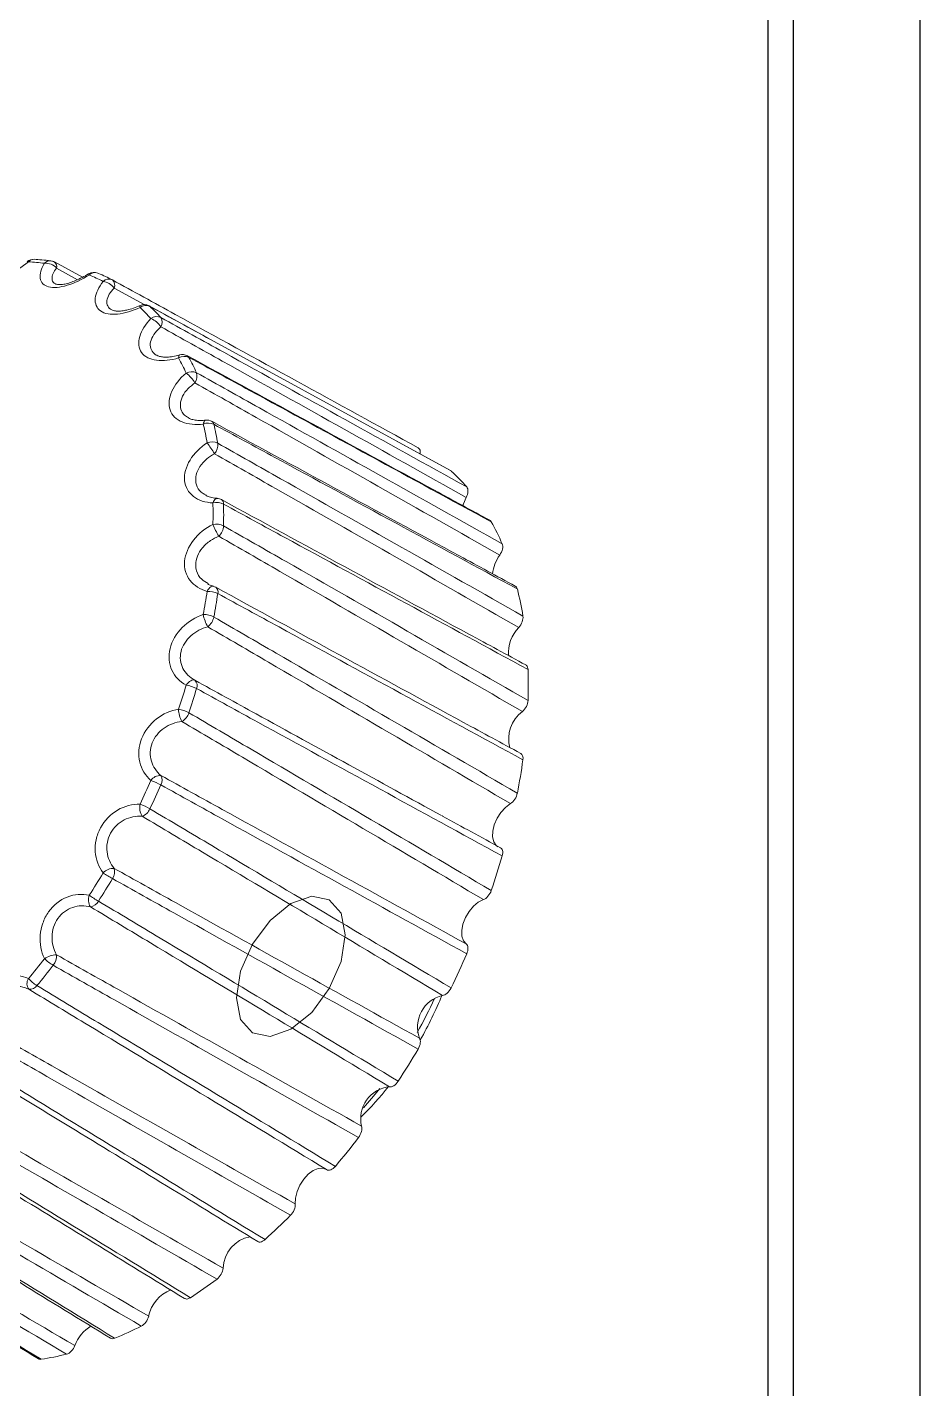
# Model space of a CAD drawing. Header units: millimetres. Extents: x 1 to 148, y 1 to 104.
# Drawn here: x 130.14 to 147.55, y 25.94 to 52.49 of the extents above; entities that cross this region are included whole.
import ezdxf

# ---------------------------------------------------------------- set-up
doc = ezdxf.new("R2010")
doc.units = ezdxf.units.MM
doc.header["$LTSCALE"] = 0.5
doc.layers.add('SLD-0', color=179, linetype='Continuous')

msp = doc.modelspace()

# ---------------------------------------------------------------- linework, layer by layer
at = {"color": 7, "linetype": 'Continuous', "lineweight": 15}
for p, q in [((131.219, 47.615), (130.672, 47.914)), ((131.53, 47.69), (131.517, 47.697)), ((133.684, 46.422), (132.519, 47.059)), ((137.337, 44.423), (133.714, 46.404)), ((138.395, 43.848), (137.31, 44.44)), ((138.394, 43.845), (138.408, 43.838)), ((133.621, 43.374), (133.635, 43.368))]:
    msp.add_line(p, q, dxfattribs=at)
at = {"color": 8, "linetype": 'Continuous', "lineweight": 15}
for p, q in [((131.12, 47.568), (130.712, 47.793)), ((132.419, 47.083), (131.836, 47.405)), ((132.533, 47.049), (132.52, 47.059)), ((138.408, 43.838), (137.337, 44.423))]:
    msp.add_line(p, q, dxfattribs=at)
at = {"color": 8, "linetype": 'Continuous', "lineweight": 15, "flags": 128}
for points in [[(130.164, 47.916), (130.152, 47.923), (130.144, 47.924), (130.141, 47.923)], [(131.351, 47.66), (131.343, 47.672), (131.338, 47.68), (131.336, 47.682), (131.336, 47.682)], [(132.342, 47.026), (132.338, 47.044), (132.338, 47.057), (132.339, 47.064), (132.341, 47.066)], [(133.094, 46.043), (133.096, 46.065), (133.099, 46.082), (133.105, 46.094), (133.113, 46.1), (133.114, 46.101)], [(133.575, 44.753), (133.581, 44.779), (133.59, 44.799), (133.6, 44.815), (133.611, 44.825), (133.623, 44.829)], [(133.763, 43.214), (133.774, 43.241), (133.788, 43.264), (133.802, 43.282), (133.818, 43.295), (133.833, 43.302), (133.847, 43.303)], [(133.65, 41.491), (133.666, 41.519), (133.684, 41.543), (133.703, 41.563), (133.722, 41.578), (133.742, 41.587), (133.76, 41.59), (133.776, 41.588)]]:
    msp.add_lwpolyline(points, dxfattribs=at)
at = {"color": 7, "linetype": 'Continuous', "lineweight": 15, "flags": 128}
for points in [[(138.638, 43.158), (138.65, 43.196), (138.704, 43.322)], [(133.241, 39.661), (133.262, 39.688), (133.284, 39.712), (133.307, 39.732), (133.33, 39.748), (133.353, 39.758), (133.374, 39.763), (133.394, 39.763), (133.412, 39.757)], [(139.323, 36.511), (139.29, 36.535), (139.241, 36.605), (139.218, 36.701), (139.222, 36.816), (139.252, 36.94), (139.306, 37.066), (139.381, 37.181), (139.47, 37.279), (139.567, 37.352)], [(138.704, 34.616), (138.65, 34.678), (138.62, 34.769), (138.617, 34.88), (138.641, 35.003), (138.69, 35.129), (138.76, 35.248), (138.846, 35.351), (138.941, 35.43), (139.039, 35.48)], [(136.701, 31.422), (136.896, 31.646), (137.021, 31.799)], [(135.369, 29.545), (135.373, 29.66), (135.404, 29.785), (135.459, 29.91), (135.534, 30.026), (135.623, 30.123), (135.72, 30.195), (135.817, 30.235), (135.906, 30.242), (135.974, 30.218)]]:
    msp.add_lwpolyline(points, dxfattribs=at)
at = {"color": 7, "linetype": 'Continuous', "lineweight": 0, "flags": 128}
msp.add_lwpolyline([(135.284, 35.403), (134.878, 35.075), (134.534, 34.611), (134.304, 34.081), (134.224, 33.566), (134.304, 33.144), (134.534, 32.879), (134.878, 32.812), (135.284, 32.953), (135.69, 33.281), (136.034, 33.745), (136.264, 34.275), (136.345, 34.79), (136.264, 35.212), (136.034, 35.477), (135.69, 35.544), (135.284, 35.403)], dxfattribs=at)
at = {"color": 7, "linetype": 'Continuous', "lineweight": 15}
for centre, radius, start, end in [((130.265, 47.766), 0.2, 87.1616, 128.2216), ((129.972, 44), 3.921, 82.5926, 87.1883), ((130.505, 47.621), 0.269, 39.6431, 95.9407), ((130.575, 47.738), 0.2, 61.3798, 82.5663), ((131.441, 47.512), 0.2, 67.7644, 121.6376), ((130.112, 44.629), 3.275, 62.59, 67.7722), ((130.277, 44.623), 3.314, 62.59, 67.7722), ((131.732, 47.418), 0.163, 64.3781, 133.6371), ((131.572, 47.21), 0.329, 36.3932, 81.6192), ((131.715, 47.463), 0.134, 334.7167, 49.4126), ((132.424, 46.883), 0.2, 61.334, 114.3627), ((132.456, 46.884), 0.182, 64.9225, 128.7095), ((129.968, 44.468), 3.489, 42.1716, 47.1389), ((130.131, 44.461), 3.531, 42.1716, 47.1389), ((132.668, 46.66), 0.189, 64.9976, 126.9555), ((132.372, 46.393), 0.456, 34.1234, 66.3869), ((132.591, 46.739), 0.182, 330.3359, 30.3441), ((133.205, 45.862), 0.212, 64.9599, 121.3902), ((129.071, 43.863), 4.576, 24.3059, 28.4519), ((133.17, 45.909), 0.2, 61.4393, 106.1348), ((129.223, 43.848), 4.631, 24.3059, 28.4519), ((133.35, 45.554), 0.221, 64.8727, 119.4157), ((132.741, 45.127), 0.797, 32.6098, 51.0518), ((133.214, 45.69), 0.238, 325.9684, 15.7026), ((133.673, 44.524), 0.25, 64.4408, 113.1638), ((127.22, 43.254), 6.53, 10.0022, 13.273), ((133.646, 44.63), 0.2, 61.4812, 96.718), ((127.35, 43.232), 6.608, 10.0022, 13.273), ((133.744, 44.144), 0.261, 64.2508, 110.9499), ((131.202, 42.585), 3.041, 31.541, 36.3842), ((133.568, 44.357), 0.29, 321.05, 4.4381), ((136.017, 41.168), 3.584, 41.1611, 48.1494), ((133.833, 43.104), 0.2, 61.4583, 85.9769), ((133.836, 42.919), 0.304, 63.5926, 103.959), ((124.583, 43.005), 9.183, 358.6971, 1.3029), ((124.681, 42.98), 9.292, 358.6971, 1.3029), ((133.827, 42.481), 0.322, 63.3522, 101.4926), ((135.493, 43.525), 1.878, 202.8582, 210.7222), ((133.649, 42.794), 0.324, 315.3866, 355.5231), ((135.096, 40.547), 4.699, 23.4622, 29.2956), ((139.994, 41.744), 0.781, 144.3855, 173.6081), ((121.658, 43.254), 12.121, 349.4704, 351.6359), ((133.676, 41.098), 0.394, 62.6102, 93.7479), ((133.721, 41.396), 0.2, 61.3723, 74.0032), ((121.722, 43.232), 12.266, 349.4704, 351.6359), ((133.195, 39.922), 6.705, 9.3364, 13.9388), ((134.314, 41.177), 0.752, 190.58, 210.1623), ((133.583, 40.612), 0.428, 62.3612, 91.035), ((133.456, 41.058), 0.332, 308.7675, 348.2187), ((140.258, 40.279), 0.732, 136.1503, 183.1445), ((130.488, 39.666), 9.428, 358.1666, 1.8334), ((119.105, 43.863), 14.748, 341.5465, 343.4465), ((133.166, 39.082), 0.584, 61.6365, 82.5995), ((119.138, 43.848), 14.924, 341.5465, 343.4465), ((133.32, 39.655), 0.137, 334.4048, 48.023), ((133.568, 39.189), 0.474, 179.3684, 210.0455), ((132.974, 38.536), 0.669, 61.4035, 79.6783), ((132.998, 39.22), 0.312, 300.8339, 342.0494), ((140.208, 38.609), 0.675, 127.153, 194.5206), ((127.486, 39.922), 12.444, 349.0296, 352.0768), ((117.509, 44.468), 16.455, 334.3419, 336.1081), ((117.523, 44.46), 16.652, 334.3419, 336.1081), ((132.734, 37.685), 0.215, 85.9528, 146.5959), ((132.151, 36.649), 1.222, 60.7381, 70.7217), ((132.587, 37.809), 0.186, 330.0609, 29.2636), ((132.673, 37.278), 0.338, 168.867, 210.6841), ((131.693, 35.763), 1.708, 60.5243, 67.6676), ((132.287, 37.356), 0.269, 291.0042, 336.731), ((124.864, 40.547), 15.141, 341.1598, 343.8333), ((117.182, 44.627), 16.82, 327.3965, 329.1371), ((117.192, 44.622), 17.021, 327.3965, 329.1371), ((131.829, 35.799), 0.29, 88.59, 136.2568), ((136.065, 43.243), 8.499, 238.4641, 239.8989), ((131.603, 36.027), 0.242, 325.6672, 14.8774), ((131.584, 35.474), 0.25, 158.6099, 212.5132), ((132.959, 37.894), 2.831, 235.3817, 239.69), ((131.342, 35.551), 0.214, 278.4087, 332.0842), ((118.048, 43.998), 15.748, 320.2961, 322.1148), ((130.71, 34.006), 0.397, 89.7595, 125.9414), ((131.138, 35.018), 0.955, 226.2625, 239.0501), ((130.42, 34.384), 0.292, 320.7051, 3.7946), ((123.227, 41.168), 16.893, 333.9824, 336.4676), ((118.069, 43.985), 15.937, 320.2961, 322.1148), ((130.321, 33.84), 0.185, 148.0345, 216.1426), ((130.736, 34.476), 0.785, 223.2632, 238.8276), ((130.194, 33.89), 0.16, 261.9434, 327.8284), ((130.626, 36.869), 8.161, 330.8076, 336.0365), ((138.392, 32.993), 0.637, 103.7351, 199.7313), ((131.538, 36.346), 7.231, 330.1461, 337.8379), ((122.89, 41.332), 17.267, 327.0422, 329.4914), ((137.268, 31.212), 0.622, 95.6846, 193.8652), ((132.118, 35.872), 6.483, 314.3592, 321.4742), ((123.78, 40.686), 16.168, 319.9259, 322.485), ((125.464, 39.127), 13.871, 312.189, 315.0233), ((134.599, 28.278), 0.635, 99.8241, 178.7503), ((127.325, 36.855), 10.932, 303.2794, 306.6014), ((133.185, 27.225), 0.688, 110.5728, 168.9621), ((131.777, 26.521), 0.754, 121.2604, 159.7061), ((128.792, 34.315), 7.995, 292.4627, 296.5554), ((129.554, 32.043), 5.594, 278.8281, 284.0211)]:
    msp.add_arc(centre, radius, start, end, dxfattribs=at)
at = {"color": 8, "linetype": 'Continuous', "lineweight": 15}
for centre, radius, start, end in [((130.271, 47.826), 0.14, 88.6419, 139.658), ((130.587, 47.791), 0.146, 84.3601, 138.2755), ((130.606, 47.824), 0.11, 343.2392, 54.2212), ((131.463, 47.548), 0.159, 70.201, 134.9363), ((133.229, 46.02), 0.074, 27.7098, 60.9062), ((133.698, 44.733), 0.0845, 10.666, 59.0044), ((133.874, 43.198), 0.0974, 355.7623, 56.4644), ((133.751, 41.481), 0.112, 342.6172, 53.8691)]:
    msp.add_arc(centre, radius, start, end, dxfattribs=at)
at = {"color": 7, "linetype": 'Continuous', "lineweight": 15}
for points, knots in [([(130.164, 47.916), (130.036, 47.815), (129.896, 47.723), (129.687, 47.619), (129.62, 47.592), (129.491, 47.55), (129.43, 47.538), (129.271, 47.528), (129.195, 47.558), (129.128, 47.675), (129.135, 47.758), (129.178, 47.854)], [0, 0, 0, 0, 0.25, 0.25, 0.375, 0.375, 0.5, 0.5, 0.75, 0.75, 1, 1, 1, 1]), ([(130.601, 47.937), (130.542, 47.944), (130.435, 47.956), (130.325, 47.963), (130.274, 47.966)], [0, 0, 0, 0, 0.543364, 1, 1, 1, 1]), ([(131.351, 47.66), (131.21, 47.573), (131.062, 47.502), (130.851, 47.438), (130.785, 47.424), (130.661, 47.413), (130.605, 47.417), (130.464, 47.453), (130.407, 47.514), (130.382, 47.68), (130.412, 47.782), (130.477, 47.888)], [0, 0, 0, 0, 0.25, 0.25, 0.375, 0.375, 0.5, 0.5, 0.75, 0.75, 1, 1, 1, 1]), ([(131.336, 47.682), (131.295, 47.658), (131.212, 47.609), (131.09, 47.552), (130.974, 47.509), (130.875, 47.483), (130.791, 47.472), (130.73, 47.474), (130.698, 47.483), (130.695, 47.485), (130.693, 47.486)], [0, 0, 0, 0, 0.148149, 0.301017, 0.432833, 0.569817, 0.688566, 0.811158, 0.931808, 1, 1, 1, 1]), ([(132.342, 47.026), (132.193, 46.958), (132.042, 46.912), (131.836, 46.892), (131.773, 46.893), (131.66, 46.913), (131.61, 46.933), (131.494, 47.015), (131.458, 47.102), (131.479, 47.309), (131.533, 47.424), (131.62, 47.536)], [0, 0, 0, 0, 0.25, 0.25, 0.375, 0.375, 0.5, 0.5, 0.75, 0.75, 1, 1, 1, 1]), ([(131.802, 47.565), (132.211, 47.34), (132.619, 47.116), (133.028, 46.892), (134.607, 46.025), (136.187, 45.158), (137.767, 44.29)], [0, 0, 0, 0, 0.001698265, 0.001698265, 0.001698265, 0.008261167, 0.008261167, 0.008261167, 0.008261167]), ([(132.341, 47.066), (132.298, 47.048), (132.211, 47.011), (132.091, 46.976), (131.983, 46.957), (131.893, 46.954), (131.827, 46.963), (131.794, 46.975), (131.788, 46.979), (131.788, 46.979)], [0, 0, 0, 0, 0.183424, 0.365569, 0.521084, 0.681838, 0.840504, 0.99201, 1, 1, 1, 1]), ([(133.094, 46.043), (132.941, 45.998), (132.792, 45.98), (132.599, 46.005), (132.542, 46.022), (132.443, 46.073), (132.402, 46.108), (132.315, 46.231), (132.303, 46.342), (132.371, 46.578), (132.448, 46.7), (132.554, 46.811)], [0, 0, 0, 0, 0.25, 0.25, 0.375, 0.375, 0.5, 0.5, 0.75, 0.75, 1, 1, 1, 1]), ([(132.748, 46.831), (133.157, 46.605), (133.566, 46.379), (133.975, 46.153), (135.554, 45.278), (137.134, 44.403), (138.715, 43.527)], [0, 0, 0, 0, 0.001698265, 0.001698265, 0.001698265, 0.008261167, 0.008261167, 0.008261167, 0.008261167]), ([(138.704, 43.322), (137.118, 44.21), (135.532, 45.097), (133.945, 45.982), (133.547, 46.204), (133.148, 46.427), (132.749, 46.649)], [0, 0, 0, 0, 0.006601581, 0.006601581, 0.006601581, 0.00826084, 0.00826084, 0.00826084, 0.00826084]), ([(133.114, 46.101), (133.07, 46.09), (132.984, 46.068), (132.871, 46.057), (132.776, 46.06), (132.707, 46.075), (132.68, 46.089), (132.668, 46.095)], [0, 0, 0, 0, 0.23166, 0.455216, 0.64754, 0.845873, 1, 1, 1, 1]), ([(139.165, 42.876), (138.806, 43.071), (136.841, 44.138), (134.873, 45.209), (133.265, 46.085)], [0, 0, 0, 0, 0.182783, 1, 1, 1, 1]), ([(139.194, 42.846), (137.623, 43.7), (136.052, 44.554), (134.48, 45.409), (134.085, 45.624), (133.69, 45.839), (133.295, 46.054)], [0, 0, 0, 0, 0.00660185, 0.00660185, 0.00660185, 0.008261165, 0.008261165, 0.008261165, 0.008261165]), ([(133.575, 44.753), (133.422, 44.735), (133.279, 44.747), (133.106, 44.817), (133.057, 44.848), (132.976, 44.929), (132.946, 44.977), (132.892, 45.137), (132.905, 45.265), (133.019, 45.52), (133.118, 45.642), (133.241, 45.746)], [0, 0, 0, 0, 0.25, 0.25, 0.375, 0.375, 0.5, 0.5, 0.75, 0.75, 1, 1, 1, 1]), ([(133.444, 45.754), (133.852, 45.526), (134.261, 45.297), (134.669, 45.069), (136.248, 44.186), (137.827, 43.303), (139.406, 42.418)], [0, 0, 0, 0, 0.001698265, 0.001698265, 0.001698265, 0.008261167, 0.008261167, 0.008261167, 0.008261167]), ([(139.359, 42.198), (137.775, 43.095), (136.191, 43.99), (134.606, 44.883), (134.208, 45.108), (133.81, 45.332), (133.412, 45.556)], [0, 0, 0, 0, 0.006601581, 0.006601581, 0.006601581, 0.00826084, 0.00826084, 0.00826084, 0.00826084]), ([(133.624, 44.831), (133.591, 44.827), (133.517, 44.819), (133.417, 44.828), (133.335, 44.847), (133.301, 44.866), (133.287, 44.874)], [0, 0, 0, 0, 0.2325195, 0.5255223, 0.8079387, 1, 1, 1, 1]), ([(139.663, 41.593), (139.301, 41.789), (137.328, 42.857), (135.354, 43.93), (133.741, 44.807)], [0, 0, 0, 0, 0.183555, 1, 1, 1, 1]), ([(139.702, 41.537), (138.126, 42.391), (136.548, 43.247), (134.971, 44.103), (134.574, 44.318), (134.178, 44.534), (133.781, 44.749)], [0, 0, 0, 0, 0.00660185, 0.00660185, 0.00660185, 0.008261165, 0.008261165, 0.008261165, 0.008261165]), ([(133.763, 43.214), (133.616, 43.224), (133.485, 43.265), (133.335, 43.38), (133.295, 43.425), (133.236, 43.53), (133.217, 43.59), (133.199, 43.78), (133.237, 43.92), (133.396, 44.181), (133.513, 44.297), (133.65, 44.388)], [0, 0, 0, 0, 0.25, 0.25, 0.375, 0.375, 0.5, 0.5, 0.75, 0.75, 1, 1, 1, 1]), ([(133.857, 44.38), (134.265, 44.149), (134.673, 43.918), (135.081, 43.688), (136.658, 42.796), (138.234, 41.903), (139.811, 41.009)], [0, 0, 0, 0, 0.001698265, 0.001698265, 0.001698265, 0.008261167, 0.008261167, 0.008261167, 0.008261167]), ([(139.73, 40.786), (138.15, 41.691), (136.568, 42.594), (134.987, 43.496), (134.589, 43.722), (134.191, 43.949), (133.794, 44.175)], [0, 0, 0, 0, 0.006601581, 0.006601581, 0.006601581, 0.00826084, 0.00826084, 0.00826084, 0.00826084]), ([(137.767, 44.29), (137.777, 44.282), (137.798, 44.266), (137.812, 44.222), (137.809, 44.185), (137.807, 44.169)], [0, 0, 0, 0, 0.347797, 0.695596, 1, 1, 1, 1]), ([(133.847, 43.305), (133.84, 43.305), (133.792, 43.305), (133.718, 43.324), (133.647, 43.347), (133.623, 43.365), (133.619, 43.368)], [0, 0, 0, 0, 0.0726583, 0.5081652, 0.9282002, 1, 1, 1, 1]), ([(139.868, 40.055), (139.497, 40.256), (137.517, 41.327), (135.537, 42.405), (133.928, 43.28)], [0, 0, 0, 0, 0.187563, 1, 1, 1, 1]), ([(138.715, 43.527), (138.732, 43.507), (138.741, 43.476), (138.737, 43.402), (138.724, 43.361), (138.704, 43.322)], [0, 0, 0, 0, 0.5, 0.5, 1, 1, 1, 1]), ([(139.911, 39.967), (138.329, 40.824), (136.747, 41.683), (135.165, 42.542), (134.767, 42.759), (134.369, 42.975), (133.971, 43.191)], [0, 0, 0, 0, 0.00660185, 0.00660185, 0.00660185, 0.008261165, 0.008261165, 0.008261165, 0.008261165]), ([(133.65, 41.491), (133.513, 41.53), (133.396, 41.602), (133.278, 41.755), (133.248, 41.812), (133.212, 41.939), (133.205, 42.008), (133.223, 42.218), (133.285, 42.364), (133.484, 42.618), (133.616, 42.722), (133.763, 42.796)], [0, 0, 0, 0, 0.25, 0.25, 0.375, 0.375, 0.5, 0.5, 0.75, 0.75, 1, 1, 1, 1]), ([(133.971, 42.768), (134.378, 42.535), (134.785, 42.303), (135.193, 42.07), (136.766, 41.169), (138.338, 40.267), (139.911, 39.364)], [0, 0, 0, 0, 0.001698265, 0.001698265, 0.001698265, 0.008261167, 0.008261167, 0.008261167, 0.008261167]), ([(139.164, 42.874), (139.166, 42.874), (139.179, 42.87), (139.187, 42.857), (139.194, 42.846)], [0, 0, 0, 0, 0.135604, 1, 1, 1, 1]), ([(139.8, 39.147), (138.224, 40.06), (136.647, 40.971), (135.069, 41.881), (134.672, 42.109), (134.276, 42.338), (133.879, 42.566)], [0, 0, 0, 0, 0.006601581, 0.006601581, 0.006601581, 0.00826084, 0.00826084, 0.00826084, 0.00826084]), ([(139.406, 42.418), (139.418, 42.391), (139.42, 42.355), (139.403, 42.276), (139.384, 42.234), (139.359, 42.198)], [0, 0, 0, 0, 0.5, 0.5, 1, 1, 1, 1]), ([(133.777, 41.589), (133.746, 41.598), (133.705, 41.609), (133.675, 41.63), (133.667, 41.635)], [0, 0, 0, 0, 0.743795, 1, 1, 1, 1]), ([(139.77, 38.329), (139.398, 38.531), (137.414, 39.607), (135.429, 40.691), (133.817, 41.572)], [0, 0, 0, 0, 0.187289, 1, 1, 1, 1]), ([(139.811, 38.206), (138.225, 39.068), (136.639, 39.931), (135.053, 40.796), (134.654, 41.013), (134.256, 41.23), (133.857, 41.448)], [0, 0, 0, 0, 0.00660185, 0.00660185, 0.00660185, 0.008261165, 0.008261165, 0.008261165, 0.008261165]), ([(139.662, 41.59), (139.671, 41.585), (139.69, 41.575), (139.698, 41.55), (139.702, 41.537)], [0, 0, 0, 0, 0.4598992, 1, 1, 1, 1]), ([(133.241, 39.661), (133.118, 39.728), (133.019, 39.829), (132.905, 40.077), (132.892, 40.227), (132.964, 40.523), (133.049, 40.668), (133.28, 40.901), (133.422, 40.988), (133.575, 41.039)], [0, 0, 0, 0, 0.25, 0.25, 0.5, 0.5, 0.75, 0.75, 1, 1, 1, 1]), ([(133.781, 40.99), (134.187, 40.755), (134.593, 40.52), (134.999, 40.285), (136.567, 39.376), (138.135, 38.466), (139.702, 37.554)], [0, 0, 0, 0, 0.001698265, 0.001698265, 0.001698265, 0.008261167, 0.008261167, 0.008261167, 0.008261167]), ([(139.811, 41.009), (139.816, 40.977), (139.811, 40.937), (139.782, 40.857), (139.759, 40.818), (139.73, 40.786)], [0, 0, 0, 0, 0.5, 0.5, 1, 1, 1, 1]), ([(133.664, 40.799), (133.544, 40.768), (133.427, 40.709), (133.239, 40.542), (133.169, 40.433), (133.113, 40.203), (133.128, 40.086), (133.228, 39.891), (133.312, 39.812), (133.412, 39.757)], [0, 0, 0, 0, 0.25, 0.25, 0.5, 0.5, 0.75, 0.75, 1, 1, 1, 1]), ([(139.567, 37.352), (137.996, 38.272), (136.423, 39.191), (134.85, 40.108), (134.455, 40.339), (134.059, 40.569), (133.664, 40.799)], [0, 0, 0, 0, 0.006601581, 0.006601581, 0.006601581, 0.00826084, 0.00826084, 0.00826084, 0.00826084]), ([(139.866, 40.052), (139.871, 40.05), (139.888, 40.044), (139.905, 40.014), (139.909, 39.982), (139.911, 39.967)], [0, 0, 0, 0, 0.167261, 0.605748, 1, 1, 1, 1]), ([(133.412, 39.757), (133.81, 39.538), (135.414, 38.657), (137.018, 37.779), (138.223, 37.118)], [0, 0, 0, 0, 0.248288, 1, 1, 1, 1]), ([(139.406, 36.331), (137.818, 37.199), (136.229, 38.068), (134.641, 38.939), (134.242, 39.158), (133.843, 39.377), (133.444, 39.596)], [0, 0, 0, 0, 0.00660185, 0.00660185, 0.00660185, 0.008261165, 0.008261165, 0.008261165, 0.008261165]), ([(139.911, 39.364), (139.91, 39.327), (139.898, 39.286), (139.858, 39.208), (139.831, 39.172), (139.8, 39.147)], [0, 0, 0, 0, 0.5, 0.5, 1, 1, 1, 1]), ([(132.554, 37.803), (132.448, 37.897), (132.371, 38.02), (132.32, 38.234), (132.314, 38.308), (132.326, 38.462), (132.344, 38.54), (132.431, 38.764), (132.534, 38.901), (132.791, 39.104), (132.941, 39.169), (133.094, 39.195)], [0, 0, 0, 0, 0.25, 0.25, 0.375, 0.375, 0.5, 0.5, 0.75, 0.75, 1, 1, 1, 1]), ([(133.295, 39.124), (133.699, 38.887), (134.103, 38.649), (134.508, 38.412), (136.07, 37.495), (137.633, 36.577), (139.194, 35.657)], [0, 0, 0, 0, 0.001698265, 0.001698265, 0.001698265, 0.008261167, 0.008261167, 0.008261167, 0.008261167]), ([(133.158, 38.952), (133.036, 38.939), (132.915, 38.897), (132.707, 38.752), (132.623, 38.649), (132.556, 38.476), (132.544, 38.415), (132.539, 38.295), (132.546, 38.237), (132.595, 38.07), (132.662, 37.974), (132.749, 37.9)], [0, 0, 0, 0, 0.25, 0.25, 0.5, 0.5, 0.625, 0.625, 0.75, 0.75, 1, 1, 1, 1]), ([(139.039, 35.48), (137.474, 36.406), (135.907, 37.332), (134.34, 38.256), (133.946, 38.488), (133.552, 38.72), (133.158, 38.952)], [0, 0, 0, 0, 0.006601581, 0.006601581, 0.006601581, 0.00826084, 0.00826084, 0.00826084, 0.00826084]), ([(138.715, 34.423), (137.125, 35.298), (135.535, 36.175), (133.946, 37.053), (133.547, 37.274), (133.148, 37.495), (132.748, 37.716)], [0, 0, 0, 0, 0.00660185, 0.00660185, 0.00660185, 0.008261165, 0.008261165, 0.008261165, 0.008261165]), ([(132.749, 37.9), (133.148, 37.679), (133.547, 37.459), (133.945, 37.239), (135.532, 36.363), (137.118, 35.488), (138.704, 34.616)], [0, 0, 0, 0, 0.00165926, 0.00165926, 0.00165926, 0.008260843, 0.008260843, 0.008260843, 0.008260843]), ([(139.702, 37.554), (139.695, 37.514), (139.677, 37.473), (139.628, 37.4), (139.598, 37.37), (139.567, 37.352)], [0, 0, 0, 0, 0.5, 0.5, 1, 1, 1, 1]), ([(131.62, 35.999), (131.533, 36.117), (131.479, 36.259), (131.463, 36.492), (131.469, 36.57), (131.503, 36.727), (131.532, 36.806), (131.649, 37.022), (131.767, 37.144), (132.041, 37.306), (132.193, 37.345), (132.342, 37.343)], [0, 0, 0, 0, 0.25, 0.25, 0.375, 0.375, 0.5, 0.5, 0.75, 0.75, 1, 1, 1, 1]), ([(132.533, 37.25), (132.936, 37.011), (133.339, 36.772), (133.742, 36.533), (135.298, 35.609), (136.853, 34.684), (138.408, 33.758)], [0, 0, 0, 0, 0.001698265, 0.001698265, 0.001698265, 0.008261167, 0.008261167, 0.008261167, 0.008261167]), ([(132.383, 37.105), (132.264, 37.112), (132.142, 37.09), (131.921, 36.976), (131.826, 36.885), (131.736, 36.717), (131.715, 36.656), (131.692, 36.533), (131.691, 36.472), (131.713, 36.291), (131.763, 36.18), (131.836, 36.089)], [0, 0, 0, 0, 0.25, 0.25, 0.5, 0.5, 0.625, 0.625, 0.75, 0.75, 1, 1, 1, 1]), ([(138.24, 33.612), (136.682, 34.544), (135.122, 35.475), (133.56, 36.404), (133.168, 36.638), (132.775, 36.872), (132.383, 37.105)], [0, 0, 0, 0, 0.006601581, 0.006601581, 0.006601581, 0.00826084, 0.00826084, 0.00826084, 0.00826084]), ([(139.374, 36.491), (138.997, 36.696), (138.617, 36.903), (138.238, 37.111), (138.234, 37.113)], [0, 0, 0, 0, 0.991284, 1, 1, 1, 1]), ([(139.359, 36.496), (139.384, 36.489), (139.403, 36.469), (139.42, 36.409), (139.418, 36.371), (139.406, 36.331)], [0, 0, 0, 0, 0.5, 0.5, 1, 1, 1, 1]), ([(137.767, 32.566), (136.177, 33.449), (134.588, 34.335), (133, 35.221), (132.601, 35.444), (132.201, 35.667), (131.802, 35.89)], [0, 0, 0, 0, 0.00660185, 0.00660185, 0.00660185, 0.008261165, 0.008261165, 0.008261165, 0.008261165]), ([(131.836, 36.089), (132.235, 35.867), (132.634, 35.644), (133.032, 35.422), (134.619, 34.539), (136.205, 33.657), (137.792, 32.778)], [0, 0, 0, 0, 0.00165926, 0.00165926, 0.00165926, 0.008260843, 0.008260843, 0.008260843, 0.008260843]), ([(130.477, 34.328), (130.412, 34.465), (130.382, 34.622), (130.4, 34.864), (130.417, 34.943), (130.472, 35.098), (130.511, 35.173), (130.651, 35.372), (130.78, 35.474), (131.062, 35.586), (131.21, 35.596), (131.351, 35.565)], [0, 0, 0, 0, 0.25, 0.25, 0.375, 0.375, 0.5, 0.5, 0.75, 0.75, 1, 1, 1, 1]), ([(139.194, 35.657), (139.18, 35.617), (139.157, 35.577), (139.101, 35.513), (139.069, 35.49), (139.039, 35.48)], [0, 0, 0, 0, 0.5, 0.5, 1, 1, 1, 1]), ([(131.373, 35.339), (131.26, 35.367), (131.141, 35.366), (130.914, 35.29), (130.811, 35.214), (130.703, 35.061), (130.674, 35.002), (130.635, 34.881), (130.625, 34.819), (130.622, 34.63), (130.655, 34.509), (130.712, 34.403)], [0, 0, 0, 0, 0.25, 0.25, 0.5, 0.5, 0.625, 0.625, 0.75, 0.75, 1, 1, 1, 1]), ([(137.206, 31.831), (135.654, 32.766), (134.1, 33.701), (132.545, 34.635), (132.155, 34.87), (131.764, 35.105), (131.373, 35.339)], [0, 0, 0, 0, 0.006601581, 0.006601581, 0.006601581, 0.00826084, 0.00826084, 0.00826084, 0.00826084]), ([(131.53, 35.451), (131.931, 35.21), (132.332, 34.97), (132.733, 34.729), (134.283, 33.8), (135.831, 32.87), (137.379, 31.938)], [0, 0, 0, 0, 0.001698265, 0.001698265, 0.001698265, 0.008261167, 0.008261167, 0.008261167, 0.008261167]), ([(138.704, 34.616), (138.724, 34.6), (138.737, 34.573), (138.741, 34.504), (138.732, 34.463), (138.715, 34.423)], [0, 0, 0, 0, 0.5, 0.5, 1, 1, 1, 1]), ([(130.712, 34.403), (131.11, 34.179), (131.509, 33.955), (131.907, 33.731), (133.492, 32.84), (135.078, 31.95), (136.664, 31.063)], [0, 0, 0, 0, 0.00165926, 0.00165926, 0.00165926, 0.008260843, 0.008260843, 0.008260843, 0.008260843]), ([(129.178, 32.862), (129.135, 33.014), (129.128, 33.179), (129.178, 33.421), (129.204, 33.498), (129.277, 33.644), (129.323, 33.712), (129.482, 33.885), (129.616, 33.962), (129.896, 34.018), (130.036, 33.998), (130.164, 33.938)], [0, 0, 0, 0, 0.25, 0.25, 0.375, 0.375, 0.5, 0.5, 0.75, 0.75, 1, 1, 1, 1]), ([(136.604, 30.841), (135.016, 31.733), (133.429, 32.628), (131.842, 33.523), (131.444, 33.748), (131.045, 33.974), (130.646, 34.199)], [0, 0, 0, 0, 0.00660185, 0.00660185, 0.00660185, 0.008261165, 0.008261165, 0.008261165, 0.008261165]), ([(130.172, 33.731), (130.068, 33.78), (129.955, 33.802), (129.731, 33.768), (129.623, 33.712), (129.501, 33.578), (129.466, 33.525), (129.414, 33.41), (129.397, 33.35), (129.369, 33.161), (129.384, 33.033), (129.426, 32.917)], [0, 0, 0, 0, 0.25, 0.25, 0.5, 0.5, 0.625, 0.625, 0.75, 0.75, 1, 1, 1, 1]), ([(135.981, 30.214), (134.436, 31.151), (132.888, 32.089), (131.34, 33.025), (130.95, 33.261), (130.561, 33.496), (130.172, 33.731)], [0, 0, 0, 0, 0.006601581, 0.006601581, 0.006601581, 0.00826084, 0.00826084, 0.00826084, 0.00826084]), ([(130.33, 33.804), (130.729, 33.563), (131.128, 33.322), (131.527, 33.08), (133.07, 32.147), (134.611, 31.213), (136.152, 30.278)], [0, 0, 0, 0, 0.001698265, 0.001698265, 0.001698265, 0.008261167, 0.008261167, 0.008261167, 0.008261167]), ([(138.408, 33.758), (138.389, 33.718), (138.362, 33.682), (138.301, 33.63), (138.269, 33.614), (138.24, 33.612)], [0, 0, 0, 0, 0.5, 0.5, 1, 1, 1, 1]), ([(135.277, 29.323), (133.692, 30.225), (132.108, 31.129), (130.525, 32.033), (130.127, 32.26), (129.729, 32.488), (129.332, 32.715)], [0, 0, 0, 0, 0.00660185, 0.00660185, 0.00660185, 0.008261165, 0.008261165, 0.008261165, 0.008261165]), ([(129.426, 32.917), (129.823, 32.691), (130.221, 32.464), (130.619, 32.238), (132.201, 31.339), (133.785, 30.441), (135.369, 29.545)], [0, 0, 0, 0, 0.00165926, 0.00165926, 0.00165926, 0.008260843, 0.008260843, 0.008260843, 0.008260843]), ([(137.792, 32.778), (137.807, 32.755), (137.813, 32.722), (137.804, 32.646), (137.79, 32.604), (137.767, 32.566)], [0, 0, 0, 0, 0.5, 0.5, 1, 1, 1, 1]), ([(128.983, 32.384), (129.381, 32.142), (129.779, 31.9), (130.176, 31.658), (131.712, 30.723), (133.247, 29.787), (134.78, 28.85)], [0, 0, 0, 0, 0.001698265, 0.001698265, 0.001698265, 0.008261167, 0.008261167, 0.008261167, 0.008261167]), ([(129.003, 32.246), (129.696, 31.825), (131.577, 30.682), (133.453, 29.535), (134.638, 28.811)], [0, 0, 0, 0, 0.368493, 1, 1, 1, 1]), ([(137.379, 31.938), (137.355, 31.901), (137.325, 31.87), (137.263, 31.832), (137.232, 31.824), (137.206, 31.831)], [0, 0, 0, 0, 0.5, 0.5, 1, 1, 1, 1]), ([(128.033, 31.695), (128.43, 31.466), (128.827, 31.238), (129.224, 31.01), (130.803, 30.102), (132.383, 29.196), (133.964, 28.292)], [0, 0, 0, 0, 0.00165926, 0.00165926, 0.00165926, 0.008260843, 0.008260843, 0.008260843, 0.008260843]), ([(133.843, 28.079), (132.263, 28.99), (130.683, 29.903), (129.105, 30.816), (128.708, 31.045), (128.311, 31.275), (127.915, 31.504)], [0, 0, 0, 0, 0.00660185, 0.00660185, 0.00660185, 0.008261165, 0.008261165, 0.008261165, 0.008261165]), ([(127.438, 31.234), (128.181, 30.781), (130.108, 29.604), (132.03, 28.425), (133.211, 27.7)], [0, 0, 0, 0, 0.385646, 1, 1, 1, 1]), ([(127.551, 31.25), (127.947, 31.008), (128.343, 30.766), (128.739, 30.524), (130.268, 29.589), (131.797, 28.653), (133.324, 27.716)], [0, 0, 0, 0, 0.001698265, 0.001698265, 0.001698265, 0.008261167, 0.008261167, 0.008261167, 0.008261167]), ([(136.664, 31.063), (136.673, 31.033), (136.672, 30.996), (136.651, 30.916), (136.631, 30.875), (136.604, 30.841)], [0, 0, 0, 0, 0.5, 0.5, 1, 1, 1, 1]), ([(132.366, 27.163), (130.791, 28.083), (129.217, 29.004), (127.644, 29.925), (127.249, 30.156), (126.854, 30.388), (126.458, 30.62)], [0, 0, 0, 0, 0.00660185, 0.00660185, 0.00660185, 0.008261165, 0.008261165, 0.008261165, 0.008261165]), ([(126.596, 30.79), (126.992, 30.559), (127.387, 30.329), (127.783, 30.099), (129.358, 29.184), (130.933, 28.27), (132.51, 27.357)], [0, 0, 0, 0, 0.00165926, 0.00165926, 0.00165926, 0.008260843, 0.008260843, 0.008260843, 0.008260843]), ([(126.011, 30.454), (126.752, 30), (128.672, 28.825), (130.588, 27.649), (131.763, 26.927)], [0, 0, 0, 0, 0.386308, 1, 1, 1, 1]), ([(126.094, 30.454), (126.489, 30.212), (126.883, 29.97), (127.278, 29.729), (128.802, 28.795), (130.325, 27.861), (131.846, 26.926)], [0, 0, 0, 0, 0.001698265, 0.001698265, 0.001698265, 0.008261167, 0.008261167, 0.008261167, 0.008261167]), ([(136.152, 30.278), (136.124, 30.245), (136.092, 30.221), (136.031, 30.198), (136.003, 30.199), (135.981, 30.214)], [0, 0, 0, 0, 0.5, 0.5, 1, 1, 1, 1]), ([(124.623, 30.038), (125.363, 29.585), (127.277, 28.414), (129.187, 27.243), (130.358, 26.524)], [0, 0, 0, 0, 0.386642, 1, 1, 1, 1]), ([(124.678, 30.029), (125.071, 29.788), (125.464, 29.547), (125.858, 29.306), (127.377, 28.376), (128.896, 27.446), (130.413, 26.515)], [0, 0, 0, 0, 0.001698265, 0.001698265, 0.001698265, 0.008261167, 0.008261167, 0.008261167, 0.008261167]), ([(130.91, 26.616), (129.341, 27.543), (127.773, 28.471), (126.207, 29.399), (125.813, 29.632), (125.419, 29.866), (125.026, 30.099)], [0, 0, 0, 0, 0.00660185, 0.00660185, 0.00660185, 0.008261165, 0.008261165, 0.008261165, 0.008261165]), ([(125.177, 30.242), (125.571, 30.01), (125.965, 29.778), (126.36, 29.546), (127.929, 28.623), (129.499, 27.702), (131.07, 26.782)], [0, 0, 0, 0, 0.00165926, 0.00165926, 0.00165926, 0.008260843, 0.008260843, 0.008260843, 0.008260843]), ([(135.369, 29.545), (135.372, 29.511), (135.364, 29.47), (135.331, 29.39), (135.306, 29.352), (135.277, 29.323)], [0, 0, 0, 0, 0.5, 0.5, 1, 1, 1, 1]), ([(134.78, 28.85), (134.764, 28.837), (134.733, 28.813), (134.686, 28.8), (134.654, 28.801), (134.642, 28.812), (134.64, 28.814)], [0, 0, 0, 0, 0.311755, 0.623512, 0.935236, 1, 1, 1, 1]), ([(133.964, 28.292), (133.96, 28.254), (133.946, 28.212), (133.903, 28.136), (133.874, 28.102), (133.843, 28.079)], [0, 0, 0, 0, 0.5, 0.5, 1, 1, 1, 1]), ([(133.324, 27.716), (133.308, 27.708), (133.276, 27.691), (133.237, 27.688), (133.22, 27.7), (133.213, 27.704)], [0, 0, 0, 0, 0.384641, 0.769284, 1, 1, 1, 1]), ([(132.51, 27.357), (132.5, 27.317), (132.48, 27.276), (132.428, 27.206), (132.397, 27.179), (132.366, 27.163)], [0, 0, 0, 0, 0.5, 0.5, 1, 1, 1, 1]), ([(131.846, 26.926), (131.831, 26.922), (131.8, 26.912), (131.776, 26.923), (131.764, 26.928)], [0, 0, 0, 0, 0.503281, 1, 1, 1, 1]), ([(131.07, 26.782), (131.054, 26.742), (131.03, 26.704), (130.972, 26.644), (130.94, 26.623), (130.91, 26.616)], [0, 0, 0, 0, 0.5, 0.5, 1, 1, 1, 1]), ([(130.413, 26.515), (130.398, 26.514), (130.377, 26.512), (130.364, 26.524), (130.36, 26.527)], [0, 0, 0, 0, 0.733068, 1, 1, 1, 1])]:
    msp.add_open_spline(points, degree=3, knots=knots, dxfattribs=at)
at = {"color": 8, "linetype": 'Continuous', "lineweight": 15}
for points, knots in [([(130.712, 47.793), (130.687, 47.758), (130.634, 47.683), (130.617, 47.582), (130.639, 47.512), (130.685, 47.495), (130.696, 47.491)], [0, 0, 0, 0, 0.280294, 0.60033, 0.907261, 1, 1, 1, 1]), ([(131.836, 47.405), (131.759, 47.326), (131.707, 47.24), (131.685, 47.085), (131.716, 47.019), (131.788, 46.979)], [0, 0, 0, 0, 0.5, 0.5, 1, 1, 1, 1]), ([(132.749, 46.649), (132.709, 46.611), (132.624, 46.53), (132.548, 46.393), (132.53, 46.255), (132.582, 46.161), (132.631, 46.108), (132.665, 46.097), (132.669, 46.096)], [0, 0, 0, 0, 0.197652, 0.42333, 0.639766, 0.854343, 0.982973, 1, 1, 1, 1]), ([(133.412, 45.556), (133.365, 45.52), (133.265, 45.443), (133.163, 45.299), (133.116, 45.144), (133.14, 45.018), (133.199, 44.925), (133.263, 44.894), (133.291, 44.88)], [0, 0, 0, 0, 0.173511, 0.371625, 0.561625, 0.749994, 0.886266, 1, 1, 1, 1]), ([(133.794, 44.175), (133.742, 44.143), (133.631, 44.074), (133.503, 43.931), (133.427, 43.767), (133.422, 43.629), (133.466, 43.502), (133.526, 43.414), (133.604, 43.382), (133.621, 43.374)], [0, 0, 0, 0, 0.154393, 0.330677, 0.499742, 0.667355, 0.755729, 0.945549, 1, 1, 1, 1]), ([(133.879, 42.566), (133.823, 42.54), (133.703, 42.483), (133.554, 42.349), (133.451, 42.183), (133.418, 42.022), (133.444, 41.863), (133.521, 41.725), (133.626, 41.667), (133.671, 41.641)], [0, 0, 0, 0, 0.136488, 0.29233, 0.441789, 0.589965, 0.69716, 0.868729, 1, 1, 1, 1])]:
    msp.add_open_spline(points, degree=3, knots=knots, dxfattribs=at)
msp.add_open_spline([(133.714, 46.404), (133.32, 46.619), (132.927, 46.834), (132.533, 47.049)], degree=3, dxfattribs=at)
at = {"color": 7, "linetype": 'Continuous', "lineweight": 15}
msp.add_open_spline([(139.77, 38.328), (139.803, 38.31), (139.819, 38.264), (139.811, 38.206)], degree=3, dxfattribs=at)
at = {"layer": 'SLD-0'}
for p, q in [((147.553, 104.337), (147.553, 0.647)), ((144.591, 98.905), (144.591, 3.609))]:
    msp.add_line(p, q, dxfattribs=at)
at = {"layer": 'SLD-0', "color": 6, "linetype": 'Continuous'}
msp.add_line((145.084, 99.399), (145.084, 3.116), dxfattribs=at)

doc.saveas('drawing.dxf')
